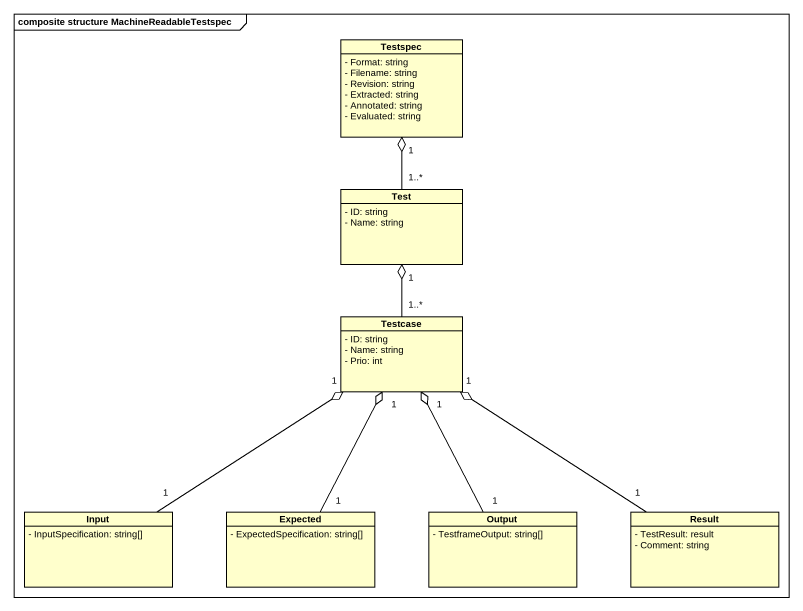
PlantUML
@startuml
mainframe composite structure MachineReadableTestspec
hide circle
hide empty members
skinparam classAttributeIconSize 0
class Testspec {
  - Format: string
  - Filename: string
  - Revision: string
  - Extracted: string
  - Annotated: string
  - Evaluated: string
}
class Test {
  - ID: string
  - Name: string
}
class Testcase {
  - ID: string
  - Name: string
  - Prio: int
}
class Input {
  - InputSpecification: string[]
}
class Expected {
  - ExpectedSpecification: string[]
}
class Output {
  - TestframeOutput: string[]
}
class Result {
  - TestResult: result
  - Comment: string
}
Test "1..*" -up-o "1" Testspec
Testcase "1..*" -up-o "1" Test
Input "1" -up-o "1" Testcase
Expected "1" -up-o "1" Testcase
Output "1" -up-o "1" Testcase
Result "1" -up-o "1" Testcase
@enduml
